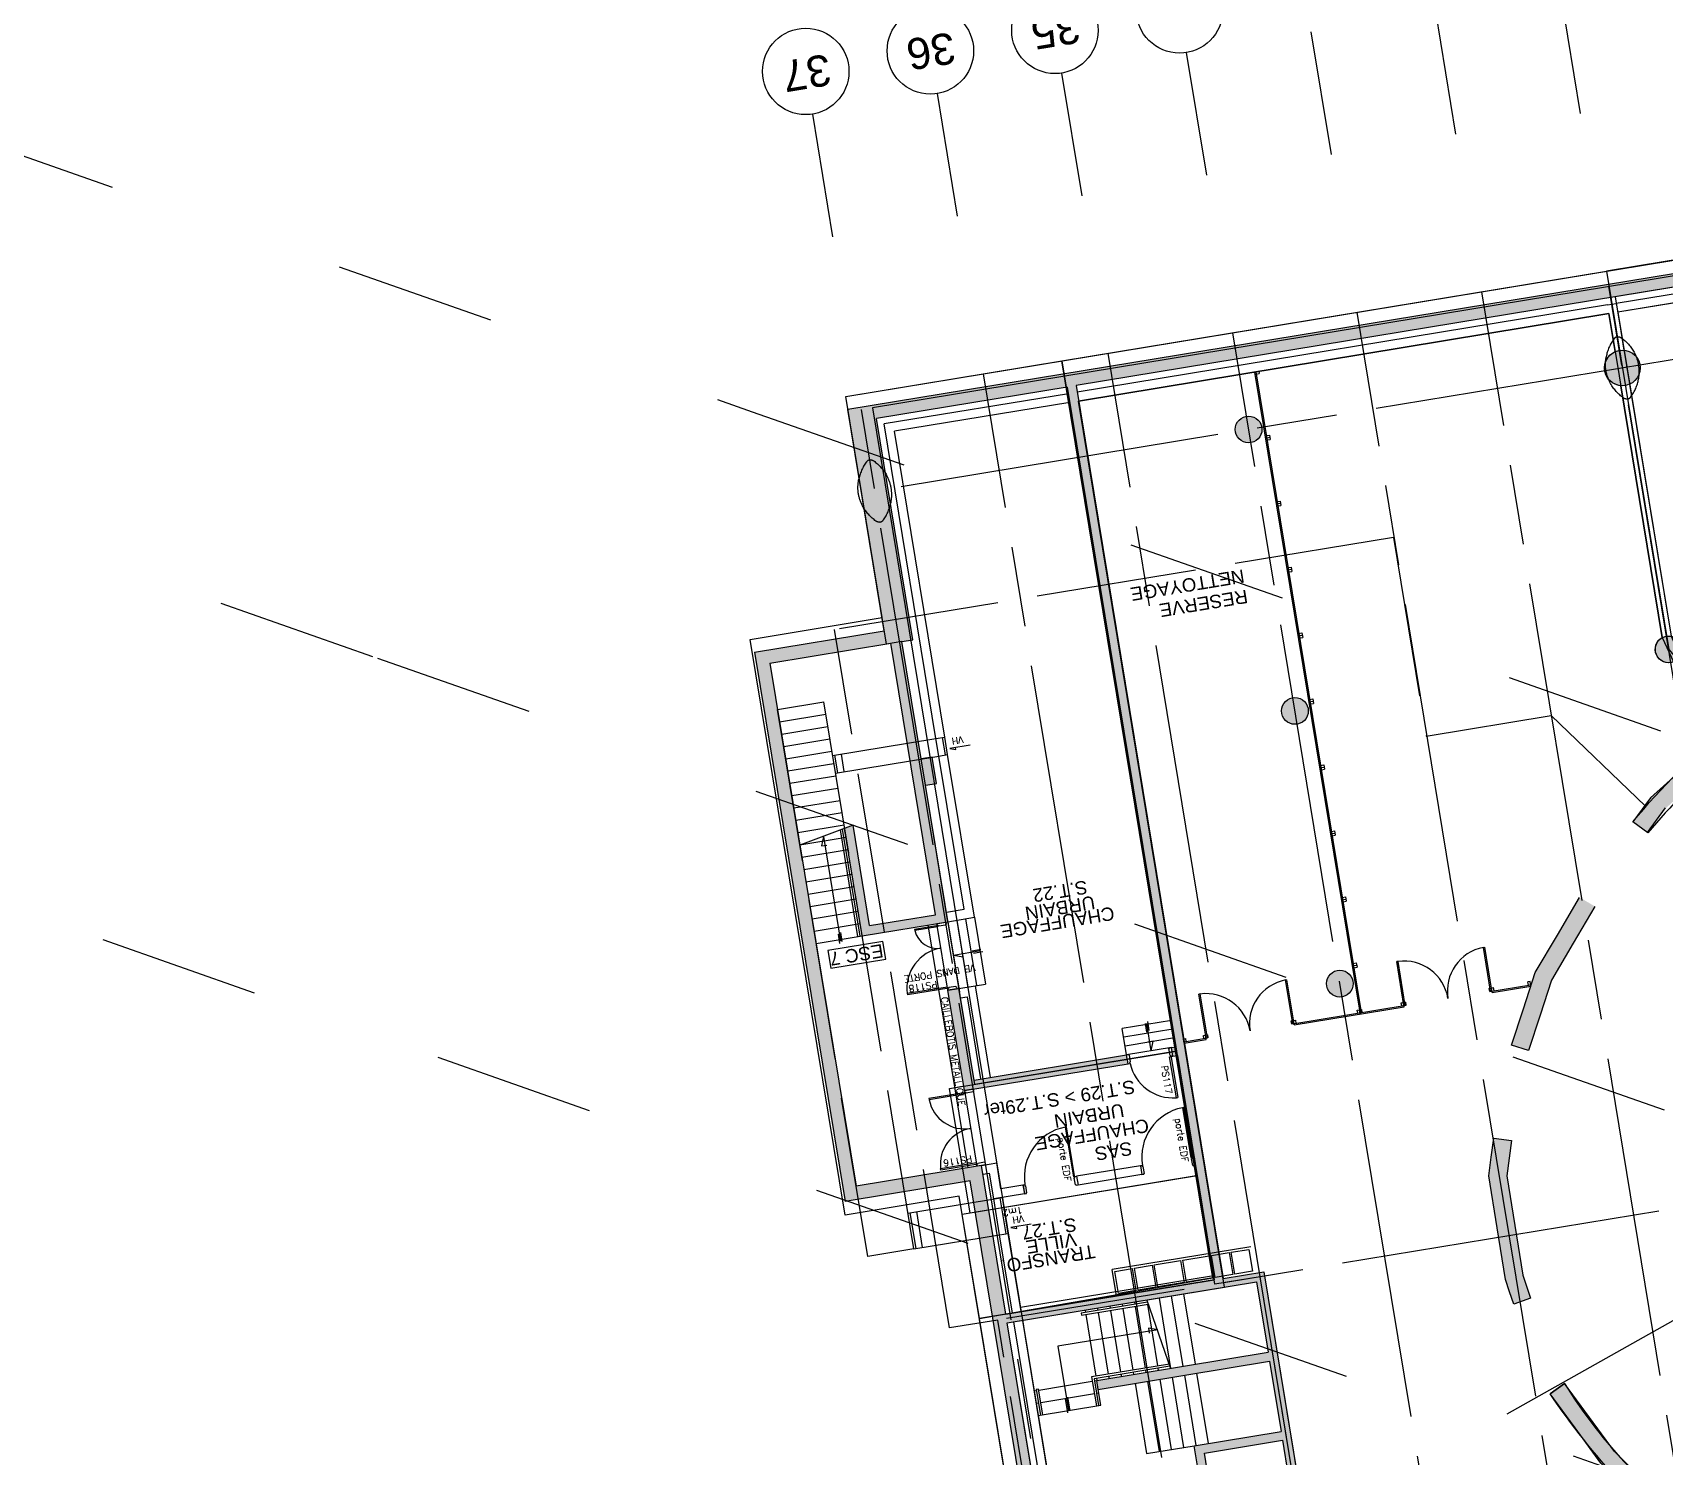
# Model space of a CAD drawing. Header units: millimetres. Extents: x 33140 to 33459, y 51582 to 51854.
# Drawn here: x 33252.13 to 33288.75, y 51670.89 to 51702.83 of the extents above; entities that cross this region are included whole.
import ezdxf

# ---------------------------------------------------------------- set-up
doc = ezdxf.new("R2010")
doc.units = ezdxf.units.MM
doc.header["$LTSCALE"] = 0.3
doc.header["$MEASUREMENT"] = 0
for name, pattern in [('ACAD_ISO02W100', [15, 12, -3]), ('ACAD_ISO03W100', [30, 12, -18]), ('ACAD_ISO04W100', [30, 24, -3, 0, -3]), ('ACAD_ISO08W100', [36, 24, -3, 6, -3]), ('ACAD_ISO13W100', [36, 12, -3, 12, -3, 0, -3, 0, -3])]:
    doc.linetypes.add(name, pattern=pattern)
doc.layers.get('0').update_dxf_attribs({"linetype": 'CONTINUOUS'})
for name, color, linetype in [('00-TRAMES-BAT', 7, 'ACAD_ISO08W100'), ('01-TREMIE-ESCAL-ASC', 4, 'CONTINUOUS'), ('02-MURS-MACONNERIE', 241, 'CONTINUOUS'), ('02-MURS-PORTEUR', 1, 'CONTINUOUS'), ('02-MURS-POTEAU', 6, 'CONTINUOUS'), ('04-CLOISONS', 2, 'CONTINUOUS'), ('05-MEN-INT', 4, 'CONTINUOUS'), ('05-MEN-INT-NUM', 62, 'CONTINUOUS'), ('10-ANN-NOMPIECE', 3, 'CONTINUOUS'), ('10-ANN-NOMPIECE-CODE', 171, 'CONTINUOUS'), ('11-RES-EP', 150, 'ACAD_ISO13W100'), ('11-RES-VMC', 111, 'CONTINUOUS'), ('14-HACH-MURS', 253, 'CONTINUOUS'), ('14-HACH-POTEAU', 251, 'CONTINUOUS'), ('TRACE-VAL', 7, 'ACAD_ISO03W100')]:
    doc.layers.add(name, color=color, linetype=linetype)
doc.layers.add('POLY-SURFACE', color=1, linetype='CONTINUOUS', plot=False)
doc.styles.add('ANN', font='romans.shx')
doc.styles.add('NDP', font='ARIAL.TTF', dxfattribs={"height": 0.2})
doc.styles.add('TRAME', font='ARIAL.TTF')

# ---------------------------------------------------------------- blocks, each defined once
blk = doc.blocks.new('MVP9')
for p, q in [((0.075, 0.93), (0.045, 0.93)), ((0.045, -0.03), (0.045, 0.93)), ((0.075, 0.93), (0.075, 0)), ((0.075, 0), (0, 0)), ((0, 0), (0, -0.2)), ((0.975, 0), (0.975, -0.03)), ((1.02, 0), (0.975, 0)), ((0.045, -0.2), (0, -0.2)), ((0.06, -0.03), (0.045, -0.03)), ((0.06, -0.185), (0.045, -0.185)), ((0.045, -0.185), (0.045, -0.2)), ((0.06, -0.03), (0.06, -0.185)), ((0.975, -0.03), (0.96, -0.03)), ((0.96, -0.03), (0.96, -0.185)), ((0.975, -0.185), (0.96, -0.185)), ((0.975, -0.185), (0.975, -0.2)), ((1.02, -0.2), (0.975, -0.2)), ((1.02, 0), (1.02, -0.2))]:
    blk.add_line(p, q)
for centre, radius, start, end in [((0.175, 0), 0.83, 0, 0), ((-0.015, -0.057), 0.992, 3.3237, 84.7979)]:
    blk.add_arc(centre, radius, start, end)
blk = doc.blocks.new('MVP95')
for p, q in [((0.045, -0.03), (0.045, 0.915)), ((0.075, 0.915), (0.045, 0.915)), ((0.075, 0), (0.075, 0.915)), ((1.475, 0.515), (1.445, 0.515)), ((1.445, 0), (1.445, 0.515)), ((1.475, 0.515), (1.475, -0.03)), ((0, -0.2), (0, 0)), ((0.075, 0), (0, 0)), ((0.045, -0.2), (0, -0.2)), ((0.06, -0.03), (0.045, -0.03)), ((0.045, -0.2), (0.045, -0.185)), ((0.06, -0.185), (0.045, -0.185)), ((0.06, -0.185), (0.06, -0.03)), ((1.52, 0), (1.445, 0)), ((1.46, -0.03), (1.46, -0.185)), ((1.475, -0.03), (1.46, -0.03)), ((1.475, -0.185), (1.46, -0.185)), ((1.475, -0.185), (1.475, -0.2)), ((1.52, -0.2), (1.475, -0.2)), ((1.52, 0), (1.52, -0.2))]:
    blk.add_line(p, q)
for centre, radius, start, end in [((0.045, 0), 0.915, 359.9692, 88.1212), ((1.475, 0.001), 0.515, 93.3395, 180.0973)]:
    blk.add_arc(centre, radius, start, end)
blk = doc.blocks.new('MVP11')
for points in [[(-0.045, 0), (0, 0), (0, -0.2), (-0.045, -0.2), (-0.045, -0.185), (-0.06, -0.185), (-0.06, -0.03), (-0.045, -0.03), (-0.045, 1.13), (-0.075, 1.13), (-0.075, 0)], [(-1.175, 0), (-1.22, 0), (-1.22, -0.2), (-1.175, -0.2), (-1.175, -0.185), (-1.16, -0.185), (-1.16, -0.03), (-1.175, -0.03), (-1.175, 0)], [(-0.075, 0), (-0.045, 0)]]:
    blk.add_lwpolyline(points)
at = {"linetype": 'Continuous'}
blk.add_arc((-0.045, 0), 1.13, 91.5213, 180, dxfattribs=at)
blk.add_arc((-0.375, 0), 0.83, 180, 180)
blk = doc.blocks.new('MVP16')
for p, q in [((0.045, 0.815), (0.075, 0.815)), ((0.045, -0.03), (0.045, 0.815)), ((0.075, 0), (0.075, 0.815)), ((1.675, 0.815), (1.645, 0.815)), ((1.645, 0), (1.645, 0.815)), ((1.675, -0.03), (1.675, 0.815)), ((0, 0), (0.075, 0)), ((0, -0.2), (0, 0)), ((1.72, 0), (1.645, 0)), ((1.72, -0.2), (1.72, 0)), ((0, -0.2), (0.045, -0.2)), ((0.045, -0.03), (0.06, -0.03)), ((0.045, -0.185), (0.06, -0.185)), ((0.045, -0.2), (0.045, -0.185)), ((0.06, -0.185), (0.06, -0.03)), ((1.675, -0.03), (1.66, -0.03)), ((1.66, -0.185), (1.66, -0.03)), ((1.675, -0.185), (1.66, -0.185)), ((1.675, -0.2), (1.675, -0.185)), ((1.72, -0.2), (1.675, -0.2))]:
    blk.add_line(p, q)
for centre, radius, start, end in [((0.045, 0), 0.814, 360, 87.8919), ((1.675, 0), 0.816, 92.1081, 180)]:
    blk.add_arc(centre, radius, start, end)

msp = doc.modelspace()

# ---------------------------------------------------------------- hatches: boundary and pattern name
at = {"layer": '14-HACH-MURS'}
h = msp.add_hatch(color=256, dxfattribs=at)
h.paths.add_polyline_path([(33276.714, 51679.695), (33273.044, 51679.091), (33272.673, 51681.341), (33272.92, 51681.381), (33273.258, 51679.329), (33276.682, 51679.893)], flags=17)
edge = h.paths.add_edge_path()
edge.add_arc((33321.354, 51700.829), 0.4, 100.7827, 150.1573)
edge.add_line((33321.007, 51701.028), (33320.788, 51702.357))
edge.add_line((33320.788, 51702.357), (33275.547, 51694.908))
edge.add_line((33275.547, 51694.908), (33278.846, 51674.878))
edge.add_line((33278.846, 51674.878), (33278.648, 51674.845))
edge.add_line((33278.648, 51674.845), (33277.82, 51679.877))
edge.add_line((33277.82, 51679.877), (33277.721, 51679.861))
edge.add_line((33277.721, 51679.861), (33277.688, 51680.058))
edge.add_line((33277.688, 51680.058), (33277.787, 51680.075))
edge.add_line((33277.787, 51680.075), (33275.35, 51694.875))
edge.add_line((33275.35, 51694.875), (33271.068, 51694.17))
edge.add_line((33271.068, 51694.17), (33271.885, 51689.207))
edge.add_line((33271.885, 51689.207), (33271.638, 51689.166))
edge.add_line((33271.638, 51689.166), (33271.392, 51689.126))
edge.add_line((33271.392, 51689.126), (33271.244, 51689.406))
edge.add_line((33271.244, 51689.406), (33270.427, 51694.369))
edge.add_line((33270.427, 51694.369), (33321.035, 51702.702))
edge.add_line((33321.035, 51702.702), (33321.279, 51701.222))
h.paths.add_polyline_path([(33270.544, 51685.046), (33270.353, 51684.974), (33270.75, 51682.564), (33272.673, 51682.881), (33272.169, 51685.94), (33272.416, 51685.98), (33272.319, 51686.572), (33272.072, 51686.532), (33271.638, 51689.166), (33271.392, 51689.126), (33272.394, 51683.038), (33270.915, 51682.794)])
h = msp.add_hatch(color=256, dxfattribs=at)
h.paths.add_polyline_path([(33271.392, 51689.126), (33268.679, 51688.679), (33270.611, 51676.947), (33273.422, 51677.41), (33273.971, 51674.075), (33279.76, 51675.028), (33280.553, 51670.212), (33280.356, 51670.18), (33280.343, 51670.259), (33279.319, 51670.09), (33279.332, 51670.011), (33279.134, 51669.978), (33279.121, 51670.057), (33278.294, 51669.921), (33278.261, 51670.118), (33278.36, 51670.135), (33278.197, 51671.122), (33280.147, 51671.443), (33279.888, 51673.022), (33276.043, 51672.389), (33276.01, 51672.586), (33279.855, 51673.22), (33279.595, 51674.798), (33274.004, 51673.878), (33275.848, 51662.678), (33277.693, 51662.982), (33276.466, 51670.432), (33276.664, 51670.464), (33277.923, 51662.817), (33275.584, 51662.432), (33273.174, 51677.065), (33270.364, 51676.602), (33268.334, 51688.926), (33271.244, 51689.406)])
h.paths.add_polyline_path([(33280.18, 51671.246), (33278.427, 51670.957), (33278.557, 51670.167), (33280.31, 51670.456)], flags=16)
h = msp.add_hatch(color=256, dxfattribs=at)
h.paths.add_polyline_path([(33296.358, 51680.519), (33296.184, 51680.421), (33291.912, 51688.017), (33291.317, 51687.575), (33290.435, 51686.921), (33289.577, 51686.146), (33288.735, 51685.386), (33288.364, 51684.881), (33288.042, 51685.118), (33288.437, 51685.656), (33289.309, 51686.443), (33290.182, 51687.231), (33291.078, 51687.896), (33291.975, 51688.562), (33292.172, 51688.21), (33292.074, 51688.137)])
h.paths.add_polyline_path([(33287.191, 51683.223), (33286.705, 51682.397), (33286.219, 51681.572), (33285.959, 51680.78), (33285.699, 51679.988), (33285.319, 51680.112), (33285.586, 51680.925), (33285.852, 51681.738), (33286.349, 51682.582), (33286.846, 51683.426)])
h.paths.add_polyline_path([(33285.317, 51677.973), (33284.921, 51678.026), (33284.806, 51677.176), (33285.18, 51674.856), (33285.367, 51674.303), (33285.745, 51674.431), (33285.57, 51674.952), (33285.211, 51677.181), (33285.264, 51677.577)])
h = msp.add_hatch(color=256, dxfattribs=at)
h.paths.add_polyline_path([(33282.156, 51661.913), (33281.972, 51663.028), (33279.693, 51662.653), (33279.877, 51661.538), (33279.679, 51661.505), (33278.48, 51668.786), (33279.308, 51668.923), (33279.3, 51668.972), (33279.497, 51669.005), (33279.505, 51668.955), (33280.529, 51669.124), (33280.521, 51669.173), (33280.719, 51669.206), (33280.727, 51669.156), (33287.749, 51670.313), (33287.324, 51670.736), (33286.185, 51672.285), (33286.507, 51672.522), (33287.068, 51671.76), (33287.629, 51670.998), (33288.427, 51670.202), (33289.226, 51669.405), (33290.232, 51668.896), (33291.237, 51668.386), (33292.315, 51668.043), (33293.392, 51667.699), (33295.675, 51667.625), (33297.697, 51667.663), (33299.925, 51668.182), (33301.009, 51668.553), (33302.093, 51668.925), (33302.514, 51669.164), (33302.188, 51669.744), (33302.362, 51669.842), (33302.884, 51668.914), (33302.523, 51668.709), (33302.258, 51668.559), (33301.139, 51668.175), (33300.997, 51668.126), (33301.202, 51666.882), (33301.004, 51666.85), (33300.805, 51668.061), (33300.035, 51667.797), (33298.901, 51667.533), (33297.746, 51667.264), (33296.693, 51667.244), (33295.673, 51667.225), (33295.984, 51665.335), (33290.077, 51664.363), (33290.044, 51664.56), (33295.754, 51665.5), (33295.469, 51667.231), (33294.521, 51667.262), (33293.324, 51667.301), (33292.193, 51667.661), (33291.085, 51668.015), (33290.051, 51668.539), (33288.989, 51669.077), (33288.755, 51669.31), (33289.583, 51664.281), (33282.17, 51663.061), (33282.353, 51661.946)])
h.paths.add_polyline_path([(33289.353, 51664.446), (33279.661, 51662.85), (33278.71, 51668.622), (33287.924, 51670.139), (33288.145, 51669.918), (33288.513, 51669.552)], flags=16)
at = {"layer": '14-HACH-POTEAU'}
h = msp.add_hatch(color=256, dxfattribs=at)
edge = h.paths.add_edge_path()
edge.add_arc((33288.846, 51688.99), 0.3, 0, 360)
edge = h.paths.add_edge_path()
edge.add_arc((33287.806, 51695.305), 0.4, 0, 360)
edge = h.paths.add_edge_path()
edge.add_arc((33296.193, 51696.686), 0.3, 0, 360)
h = msp.add_hatch(color=256, dxfattribs=at)
edge = h.paths.add_edge_path()
edge.add_arc((33281.466, 51681.491), 0.3, 0, 360)
edge = h.paths.add_edge_path()
edge.add_arc((33280.458, 51687.609), 0.3, 0, 360)
edge = h.paths.add_edge_path()
edge.add_arc((33279.419, 51693.924), 0.3, 0, 360)

# ---------------------------------------------------------------- linework, layer by layer
at = {"layer": '00-TRAMES-BAT'}
for p, q in [((33374.634, 51709.602), (33270.933, 51692.526)), ((33296.131, 51644.743), (33287.448, 51697.476)), ((33293.921, 51640.73), (33284.653, 51697.015)), ((33291.125, 51640.27), (33281.857, 51696.555)), ((33288.329, 51639.81), (33279.061, 51696.095)), ((33285.534, 51639.349), (33276.265, 51695.634)), ((33282.738, 51638.889), (33273.47, 51695.174)), ((33279.357, 51641.981), (33270.674, 51694.713)), ((33285.221, 51671.843), (33312.148, 51686.984)), ((33299.284, 51678.142), (33273.987, 51673.976))]:
    msp.add_line(p, q, dxfattribs=at)
at = {"layer": '00-TRAMES-BAT', "color": 3, "linetype": 'Continuous'}
for p, q in [((33286.866, 51701.01), (33286.413, 51703.763)), ((33284.071, 51700.549), (33283.617, 51703.302)), ((33281.275, 51700.089), (33280.822, 51702.842)), ((33278.479, 51699.629), (33278.026, 51702.382)), ((33275.684, 51699.168), (33275.23, 51701.921)), ((33272.888, 51698.708), (33272.435, 51701.461)), ((33270.092, 51698.248), (33269.639, 51701.001))]:
    msp.add_line(p, q, dxfattribs=at)
for centre in [(33277.868, 51703.338), (33275.073, 51702.878), (33272.277, 51702.418), (33269.481, 51701.957)]:
    msp.add_circle(centre, 0.97, dxfattribs=at)
at = {"layer": '01-TREMIE-ESCAL-ASC', "linetype": 'ACAD_ISO02W100'}
for p, q in [((33268.85, 51687.643), (33269.886, 51687.814)), ((33268.895, 51687.367), (33269.931, 51687.537)), ((33268.941, 51687.091), (33269.977, 51687.261)), ((33268.986, 51686.814), (33270.022, 51686.985)), ((33269.032, 51686.538), (33270.068, 51686.709)), ((33269.077, 51686.262), (33270.113, 51686.432)), ((33269.123, 51685.985), (33270.159, 51686.156)), ((33269.168, 51685.709), (33270.204, 51685.88)), ((33269.214, 51685.433), (33270.25, 51685.603)), ((33269.259, 51685.157), (33270.295, 51685.327)), ((33269.305, 51684.88), (33270.341, 51685.051)), ((33277.408, 51674.438), (33277.668, 51672.859)), ((33277.684, 51674.484), (33277.944, 51672.905)), ((33277.96, 51674.529), (33278.22, 51672.95)), ((33276.871, 51672.526), (33277.131, 51670.947)), ((33277.148, 51672.571), (33277.408, 51670.992)), ((33277.424, 51672.617), (33277.684, 51671.038)), ((33277.7, 51672.662), (33277.96, 51671.083)), ((33277.977, 51672.708), (33278.237, 51671.129)), ((33278.253, 51672.753), (33278.513, 51671.174)), ((33277.131, 51670.947), (33278.197, 51671.122))]:
    msp.add_line(p, q, dxfattribs=at)
at = {"layer": '01-TREMIE-ESCAL-ASC', "linetype": 'ACAD_ISO04W100'}
for p, q in [((33270.544, 51685.046), (33269.352, 51684.594)), ((33269.876, 51684.793), (33270.263, 51682.444)), ((33270.207, 51682.602), (33270.241, 51682.394)), ((33270.261, 51682.639), (33270.294, 51682.438)), ((33272.797, 51682.131), (33273.406, 51682.232)), ((33273.212, 51682.23), (33273.412, 51682.263)), ((33273.249, 51682.175), (33273.456, 51682.209)), ((33277.136, 51680.399), (33277.103, 51680.599)), ((33277.235, 51679.984), (33277.134, 51680.593)), ((33277.19, 51680.436), (33277.156, 51680.643)), ((33277.132, 51674.393), (33277.668, 51672.859)), ((33277.383, 51673.725), (33275.139, 51673.355)), ((33275.139, 51673.355), (33275.376, 51671.914)), ((33275.302, 51672.181), (33275.354, 51671.864)), ((33275.356, 51672.217), (33275.407, 51671.908))]:
    msp.add_line(p, q, dxfattribs=at)
at = {"layer": '01-TREMIE-ESCAL-ASC'}
for p, q in [((33270.651, 51682.548), (33270.258, 51684.938)), ((33270.701, 51682.556), (33270.306, 51684.956)), ((33269.35, 51684.604), (33270.386, 51684.775)), ((33269.876, 51684.793), (33269.837, 51684.579)), ((33269.837, 51684.579), (33269.951, 51684.598)), ((33269.396, 51684.328), (33270.432, 51684.498)), ((33269.441, 51684.051), (33270.477, 51684.222)), ((33269.486, 51683.775), (33270.523, 51683.946)), ((33269.532, 51683.499), (33270.568, 51683.669)), ((33269.577, 51683.223), (33270.614, 51683.393)), ((33269.623, 51682.946), (33270.659, 51683.117)), ((33269.668, 51682.67), (33270.705, 51682.841)), ((33272.673, 51682.881), (33272.933, 51681.305)), ((33272.871, 51682.914), (33273.117, 51681.414)), ((33273.068, 51682.946), (33273.315, 51681.446)), ((33273.265, 51682.979), (33273.512, 51681.479)), ((33269.714, 51682.394), (33270.75, 51682.564)), ((33272.797, 51682.131), (33273.011, 51682.092)), ((33273.011, 51682.092), (33272.992, 51682.205)), ((33273.28, 51681.441), (33273.512, 51681.479)), ((33277.69, 51680.667), (33276.584, 51680.485)), ((33276.682, 51679.893), (33276.584, 51680.485)), ((33277.722, 51680.469), (33276.617, 51680.287)), ((33277.755, 51680.272), (33276.649, 51680.09)), ((33277.274, 51680.198), (33277.16, 51680.179)), ((33277.235, 51679.984), (33277.274, 51680.198)), ((33277.688, 51680.058), (33276.682, 51679.893)), ((33276.579, 51674.302), (33276.587, 51674.252)), ((33276.855, 51674.347), (33276.863, 51674.298)), ((33277.132, 51674.393), (33277.14, 51674.343)), ((33277.148, 51674.294), (33277.375, 51672.913)), ((33275.75, 51674.165), (33275.758, 51674.116)), ((33275.766, 51674.066), (33275.994, 51672.685)), ((33276.026, 51674.211), (33276.035, 51674.161)), ((33276.043, 51674.112), (33276.27, 51672.731)), ((33276.303, 51674.256), (33276.311, 51674.207)), ((33276.319, 51674.157), (33276.546, 51672.776)), ((33276.595, 51674.203), (33276.823, 51672.822)), ((33276.872, 51674.248), (33277.099, 51672.867)), ((33277.383, 51673.725), (33277.169, 51673.764)), ((33277.169, 51673.764), (33277.188, 51673.65)), ((33277.107, 51672.818), (33277.115, 51672.768)), ((33277.383, 51672.863), (33277.392, 51672.814)), ((33274.708, 51672.372), (33275.911, 51672.57)), ((33275.961, 51672.578), (33276.01, 51672.586)), ((33276.002, 51672.636), (33276.01, 51672.586)), ((33276.01, 51672.586), (33276.01, 51672.586)), ((33276.278, 51672.681), (33276.286, 51672.632)), ((33276.555, 51672.727), (33276.563, 51672.677)), ((33276.831, 51672.772), (33276.839, 51672.723)), ((33274.609, 51672.356), (33274.658, 51672.364)), ((33274.654, 51672.079), (33274.704, 51672.088)), ((33274.753, 51672.096), (33275.957, 51672.294)), ((33276.006, 51672.302), (33276.056, 51672.31)), ((33276.101, 51672.034), (33276.043, 51672.389)), ((33274.7, 51671.803), (33276.101, 51672.034))]:
    msp.add_line(p, q, dxfattribs=at)
for points in [[(33277.15, 51674.345), (33275.66, 51674.1), (33275.668, 51674.05), (33277.168, 51674.297)], [(33277.642, 51672.956), (33275.895, 51672.669), (33276.002, 51672.018)], [(33277.65, 51672.907), (33275.953, 51672.628), (33276.052, 51672.026)], [(33274.799, 51671.819), (33274.704, 51672.392), (33274.655, 51672.384), (33274.749, 51671.811)]]:
    msp.add_lwpolyline(points, dxfattribs=at)
at = {"layer": '02-MURS-MACONNERIE'}
for p, q in [((33320.812, 51702.209), (33287.669, 51696.752)), ((33320.845, 51702.012), (33287.701, 51696.554)), ((33287.471, 51696.719), (33275.572, 51694.76)), ((33287.471, 51696.719), (33287.669, 51696.752)), ((33287.504, 51696.522), (33275.604, 51694.562)), ((33287.504, 51696.522), (33287.644, 51695.671)), ((33287.701, 51696.554), (33287.841, 51695.703)), ((33287.77, 51694.906), (33288.701, 51689.253)), ((33287.967, 51694.939), (33288.898, 51689.285)), ((33275.374, 51694.727), (33271.24, 51694.047)), ((33275.407, 51694.53), (33271.47, 51693.882)), ((33272.402, 51686.992), (33271.24, 51694.047)), ((33272.599, 51687.024), (33271.47, 51693.882)), ((33272.402, 51686.992), (33272.599, 51687.024)), ((33272.467, 51686.597), (33272.664, 51686.629)), ((33273.033, 51683.158), (33272.467, 51686.597)), ((33273.265, 51682.979), (33272.664, 51686.629)), ((33272.638, 51683.093), (33273.033, 51683.158)), ((33272.673, 51682.881), (33273.265, 51682.979)), ((33272.92, 51681.381), (33273.28, 51681.441)), ((33273.28, 51681.441), (33273.618, 51679.388)), ((33272.955, 51681.169), (33273.103, 51681.193)), ((33273.103, 51681.193), (33273.406, 51679.353)), ((33273.422, 51677.41), (33273.767, 51677.467)), ((33273.455, 51677.213), (33273.603, 51677.237)), ((33273.698, 51676.66), (33273.603, 51677.237)), ((33273.862, 51676.89), (33273.767, 51677.467)), ((33276.99, 51677.405), (33275.56, 51677.169)), ((33277.023, 51677.207), (33275.592, 51676.972)), ((33276.99, 51677.405), (33277.023, 51677.207)), ((33274.356, 51676.971), (33273.862, 51676.89)), ((33274.356, 51676.971), (33274.388, 51676.774)), ((33275.56, 51677.169), (33275.592, 51676.972)), ((33274.388, 51676.774), (33273.698, 51676.66)), ((33273.83, 51675.856), (33274.027, 51675.888)), ((33274.119, 51674.099), (33273.83, 51675.856)), ((33274.317, 51674.132), (33274.027, 51675.888)), ((33276.193, 51662.735), (33274.349, 51673.934)), ((33275.996, 51662.703), (33274.152, 51673.902))]:
    msp.add_line(p, q, dxfattribs=at)
at = {"layer": '02-MURS-MACONNERIE', "color": 4}
msp.add_line((33273.83, 51675.856), (33273.698, 51676.66), dxfattribs=at)
at = {"layer": '02-MURS-PORTEUR'}
for p, q in [((33321.035, 51702.702), (33270.427, 51694.369)), ((33320.788, 51702.357), (33275.547, 51694.908)), ((33275.35, 51694.875), (33271.068, 51694.17)), ((33275.35, 51694.875), (33277.787, 51680.075)), ((33275.547, 51694.908), (33278.846, 51674.878)), ((33271.244, 51689.406), (33270.427, 51694.369)), ((33271.885, 51689.207), (33271.068, 51694.17)), ((33268.334, 51688.926), (33271.244, 51689.406)), ((33268.334, 51688.926), (33270.364, 51676.602)), ((33268.679, 51688.679), (33271.392, 51689.126)), ((33272.394, 51683.038), (33271.392, 51689.126)), ((33271.638, 51689.166), (33271.885, 51689.207)), ((33272.072, 51686.532), (33271.638, 51689.166)), ((33268.679, 51688.679), (33270.611, 51676.947)), ((33272.319, 51686.572), (33272.072, 51686.532)), ((33272.416, 51685.98), (33272.319, 51686.572)), ((33272.169, 51685.94), (33272.416, 51685.98)), ((33272.673, 51682.881), (33272.169, 51685.94)), ((33288.769, 51685.432), (33288.364, 51684.881)), ((33270.75, 51682.564), (33270.353, 51684.974)), ((33270.915, 51682.794), (33270.544, 51685.046)), ((33286.349, 51682.582), (33286.846, 51683.426)), ((33287.191, 51683.223), (33286.705, 51682.397)), ((33270.75, 51682.564), (33272.673, 51682.881)), ((33270.915, 51682.794), (33272.394, 51683.038)), ((33285.852, 51681.738), (33286.349, 51682.582)), ((33286.705, 51682.397), (33286.219, 51681.572)), ((33285.586, 51680.925), (33285.852, 51681.738)), ((33272.673, 51681.341), (33272.92, 51681.381)), ((33273.044, 51679.091), (33272.673, 51681.341)), ((33273.258, 51679.329), (33272.92, 51681.381)), ((33286.219, 51681.572), (33285.959, 51680.78)), ((33285.319, 51680.112), (33285.586, 51680.925)), ((33285.959, 51680.78), (33285.699, 51679.988)), ((33273.258, 51679.329), (33276.682, 51679.893)), ((33276.714, 51679.695), (33276.682, 51679.893)), ((33277.688, 51680.058), (33277.787, 51680.075)), ((33277.721, 51679.861), (33277.688, 51680.058)), ((33277.721, 51679.861), (33277.82, 51679.877)), ((33277.82, 51679.877), (33278.648, 51674.845)), ((33285.699, 51679.988), (33285.319, 51680.112)), ((33285.699, 51679.988), (33285.699, 51679.988)), ((33273.044, 51679.091), (33276.714, 51679.695)), ((33273.422, 51677.41), (33270.611, 51676.947)), ((33273.971, 51674.075), (33273.422, 51677.41)), ((33273.174, 51677.065), (33270.364, 51676.602)), ((33275.535, 51662.728), (33273.174, 51677.065)), ((33278.846, 51674.878), (33279.76, 51675.028)), ((33279.76, 51675.028), (33280.54, 51670.291)), ((33273.971, 51674.075), (33278.648, 51674.845)), ((33274.004, 51673.878), (33279.595, 51674.798)), ((33279.595, 51674.798), (33279.855, 51673.22)), ((33275.848, 51662.678), (33274.004, 51673.878)), ((33276.01, 51672.586), (33279.855, 51673.22)), ((33276.043, 51672.389), (33279.888, 51673.022)), ((33279.888, 51673.022), (33280.147, 51671.443)), ((33276.043, 51672.389), (33276.01, 51672.586)), ((33286.507, 51672.522), (33286.185, 51672.285)), ((33278.197, 51671.122), (33280.147, 51671.443)), ((33278.36, 51670.135), (33278.197, 51671.122)), ((33278.427, 51670.957), (33280.18, 51671.246)), ((33280.18, 51671.246), (33280.31, 51670.456)), ((33278.557, 51670.167), (33278.427, 51670.957))]:
    msp.add_line(p, q, dxfattribs=at)
at = {"layer": '02-MURS-PORTEUR', "color": 8, "linetype": 'ACAD_ISO02W100'}
for p, q in [((33282.669, 51691.5), (33270.128, 51689.435)), ((33282.669, 51691.5), (33283.403, 51687.042)), ((33272.708, 51673.766), (33270.128, 51689.435)), ((33271.907, 51675.539), (33269.886, 51687.814)), ((33283.403, 51687.042), (33286.209, 51687.504)), ((33286.209, 51687.504), (33288.323, 51685.475)), ((33270.084, 51686.61), (33272.402, 51686.992)), ((33270.198, 51686.223), (33270.133, 51686.618)), ((33270.149, 51686.215), (33272.467, 51686.597)), ((33270.346, 51686.248), (33270.281, 51686.642)), ((33271.774, 51676.343), (33273.895, 51676.692)), ((33271.956, 51675.547), (33271.824, 51676.351)), ((33272.104, 51675.571), (33271.972, 51676.376)), ((33271.907, 51675.539), (33273.83, 51675.856)), ((33273.79, 51673.944), (33272.708, 51673.766)), ((33274.658, 51668.674), (33273.79, 51673.944))]:
    msp.add_line(p, q, dxfattribs=at)
at = {"layer": '02-MURS-PORTEUR', "color": 4}
msp.add_line((33272.467, 51686.597), (33272.402, 51686.992), dxfattribs=at)
at = {"layer": '02-MURS-PORTEUR'}
for points in [[(33291.975, 51688.562), (33291.078, 51687.896), (33290.358, 51687.361), (33290.182, 51687.231), (33289.309, 51686.443), (33288.437, 51685.656), (33288.042, 51685.118)], [(33302.188, 51669.744), (33302.514, 51669.164), (33302.304, 51669.045), (33302.093, 51668.925), (33301.009, 51668.553), (33299.925, 51668.182), (33298.811, 51667.922), (33297.697, 51667.663), (33296.686, 51667.644), (33295.675, 51667.625), (33294.534, 51667.662), (33293.392, 51667.699), (33292.315, 51668.043), (33291.237, 51668.386), (33290.232, 51668.896), (33289.226, 51669.405), (33288.427, 51670.202), (33287.629, 51670.998), (33287.068, 51671.76), (33286.507, 51672.522)], [(33287.749, 51670.313), (33287.324, 51670.736), (33286.746, 51671.523), (33286.185, 51672.285)]]:
    msp.add_lwpolyline(points, dxfattribs=at)
at = {"layer": '02-MURS-PORTEUR', "color": 8, "linetype": 'ACAD_ISO02W100'}
msp.add_lwpolyline([(33271.907, 51675.539), (33270.871, 51675.368), (33268.85, 51687.643), (33269.886, 51687.814)], dxfattribs=at)
at = {"layer": '02-MURS-PORTEUR'}
msp.add_lwpolyline([(33285.745, 51674.431), (33285.367, 51674.303), (33285.273, 51674.579), (33285.18, 51674.856), (33284.993, 51676.016), (33284.806, 51677.176), (33284.864, 51677.601), (33284.921, 51678.026), (33285.317, 51677.973), (33285.264, 51677.577), (33285.211, 51677.181), (33285.39, 51676.067), (33285.57, 51674.952), (33285.745, 51674.431)], close=True, dxfattribs=at)
at = {"layer": '02-MURS-POTEAU', "color": 8, "linetype": 'ACAD_ISO02W100', "flags": 128}
for points in [[(33287.613, 51695.953, 0.109518), (33287.442, 51695.553, 0.109518)], [(33287.691, 51696.002, 0.087489), (33287.652, 51695.988, 0.109518), (33287.613, 51695.953)], [(33287.691, 51696.002, -0.087489), (33287.733, 51696.001, -0.109518), (33287.78, 51695.981)], [(33287.78, 51695.981, -0.109518), (33288.071, 51695.657, -0.109518)], [(33287.541, 51694.953, -0.087489), (33287.438, 51695.244, -0.087489), (33287.442, 51695.553)], [(33288.169, 51695.056, 0.087489), (33288.173, 51695.365, 0.087489), (33288.071, 51695.657)], [(33287.831, 51694.629, -0.109518), (33287.541, 51694.953, -0.109518)], [(33287.998, 51694.656, 0.109518), (33288.169, 51695.056, 0.109518)], [(33287.92, 51694.608, -0.087489), (33287.879, 51694.608, -0.109518), (33287.831, 51694.629)], [(33287.92, 51694.608, 0.087489), (33287.96, 51694.622, 0.109518), (33287.998, 51694.656)], [(33270.839, 51693.191, 0.109518), (33270.668, 51692.791, 0.109518)], [(33270.917, 51693.24, 0.087489), (33270.877, 51693.226, 0.109518), (33270.839, 51693.191)], [(33270.917, 51693.24, -0.087489), (33270.958, 51693.239, -0.109518), (33271.006, 51693.219)], [(33271.006, 51693.219, -0.109518), (33271.296, 51692.895, -0.109518)], [(33270.767, 51692.191, -0.087489), (33270.664, 51692.482, -0.087489), (33270.668, 51692.791)], [(33271.395, 51692.294, 0.087489), (33271.399, 51692.603, 0.087489), (33271.296, 51692.895)], [(33271.224, 51691.894, 0.109518), (33271.395, 51692.294, 0.109518)], [(33271.057, 51691.867, -0.109518), (33270.767, 51692.191, -0.109518)], [(33271.146, 51691.846, -0.087489), (33271.105, 51691.846, -0.109518), (33271.057, 51691.867)], [(33271.146, 51691.846, 0.087489), (33271.186, 51691.86, 0.109518), (33271.224, 51691.894)]]:
    msp.add_lwpolyline(points, format="xyb", dxfattribs=at)
at = {"layer": '02-MURS-POTEAU'}
for centre, radius in [((33287.806, 51695.305), 0.4), ((33279.419, 51693.924), 0.3), ((33288.846, 51688.99), 0.3), ((33280.458, 51687.609), 0.3), ((33281.466, 51681.491), 0.3)]:
    msp.add_circle(centre, radius, dxfattribs=at)
at = {"layer": '04-CLOISONS', "color": 4}
for p, q in [((33279.551, 51695.212), (33279.65, 51695.229)), ((33279.551, 51695.212), (33281.923, 51680.806)), ((33279.581, 51695.217), (33281.948, 51680.841)), ((33279.589, 51695.168), (33279.658, 51695.179)), ((33279.65, 51695.229), (33279.658, 51695.179)), ((33279.795, 51693.732), (33279.893, 51693.749)), ((33279.816, 51693.787), (33279.885, 51693.798)), ((33279.832, 51693.688), (33279.902, 51693.699)), ((33279.885, 51693.798), (33279.902, 51693.699)), ((33280.038, 51692.252), (33280.137, 51692.268)), ((33280.06, 51692.306), (33280.129, 51692.318)), ((33280.076, 51692.208), (33280.145, 51692.219)), ((33280.129, 51692.318), (33280.145, 51692.219)), ((33280.282, 51690.772), (33280.381, 51690.788)), ((33280.304, 51690.826), (33280.373, 51690.838)), ((33280.373, 51690.838), (33280.389, 51690.739)), ((33280.32, 51690.728), (33280.389, 51690.739)), ((33280.526, 51689.292), (33280.625, 51689.308)), ((33280.547, 51689.346), (33280.616, 51689.358)), ((33280.616, 51689.358), (33280.633, 51689.259)), ((33280.564, 51689.248), (33280.633, 51689.259)), ((33280.77, 51687.812), (33280.868, 51687.828)), ((33280.791, 51687.866), (33280.86, 51687.878)), ((33280.86, 51687.878), (33280.876, 51687.779)), ((33280.807, 51687.768), (33280.876, 51687.779)), ((33281.035, 51686.386), (33281.104, 51686.398)), ((33281.104, 51686.398), (33281.12, 51686.299)), ((33281.013, 51686.332), (33281.112, 51686.348)), ((33281.051, 51686.287), (33281.12, 51686.299)), ((33281.278, 51684.906), (33281.348, 51684.917)), ((33281.348, 51684.917), (33281.364, 51684.819)), ((33281.257, 51684.852), (33281.356, 51684.868)), ((33281.295, 51684.807), (33281.364, 51684.819)), ((33281.522, 51683.426), (33281.591, 51683.437)), ((33281.591, 51683.437), (33281.608, 51683.339)), ((33281.501, 51683.372), (33281.599, 51683.388)), ((33281.501, 51683.372), (33281.53, 51683.377)), ((33281.538, 51683.327), (33281.608, 51683.339)), ((33282.772, 51681.99), (33282.743, 51681.985)), ((33282.905, 51680.998), (33282.743, 51681.985)), ((33282.935, 51681.003), (33282.772, 51681.99)), ((33284.686, 51682.305), (33284.716, 51682.31)), ((33284.849, 51681.319), (33284.686, 51682.305)), ((33284.883, 51681.294), (33284.716, 51682.31)), ((33281.744, 51681.892), (33281.843, 51681.908)), ((33281.744, 51681.892), (33281.774, 51681.897)), ((33281.766, 51681.946), (33281.835, 51681.957)), ((33281.782, 51681.847), (33281.851, 51681.859)), ((33281.835, 51681.957), (33281.851, 51681.859)), ((33278.332, 51681.259), (33278.302, 51681.254)), ((33278.465, 51680.267), (33278.302, 51681.254)), ((33278.494, 51680.272), (33278.332, 51681.259)), ((33280.246, 51681.574), (33280.276, 51681.579)), ((33280.409, 51680.587), (33280.246, 51681.574)), ((33280.438, 51680.592), (33280.276, 51681.579)), ((33284.818, 51681.384), (33284.837, 51681.388)), ((33284.829, 51681.315), (33284.818, 51681.384)), ((33284.829, 51681.315), (33285.749, 51681.467)), ((33284.867, 51681.392), (33284.916, 51681.401)), ((33284.883, 51681.294), (33285.753, 51681.437)), ((33284.928, 51681.332), (33284.916, 51681.401)), ((33285.737, 51681.536), (33285.688, 51681.528)), ((33285.699, 51681.459), (33285.688, 51681.528)), ((33285.753, 51681.437), (33285.737, 51681.536)), ((33280.409, 51680.587), (33282.954, 51681.007)), ((33280.443, 51680.563), (33282.91, 51680.969)), ((33281.858, 51680.897), (33281.956, 51680.913)), ((33281.869, 51680.828), (33281.858, 51680.897)), ((33281.923, 51680.806), (33281.907, 51680.905)), ((33281.968, 51680.844), (33281.956, 51680.913)), ((33282.844, 51681.059), (33282.894, 51681.068)), ((33282.856, 51680.99), (33282.844, 51681.059)), ((33282.91, 51680.969), (33282.894, 51681.068)), ((33282.923, 51681.072), (33282.943, 51681.076)), ((33282.954, 51681.007), (33282.943, 51681.076)), ((33280.377, 51680.653), (33280.397, 51680.656)), ((33280.389, 51680.584), (33280.377, 51680.653)), ((33280.427, 51680.661), (33280.476, 51680.669)), ((33280.443, 51680.563), (33280.427, 51680.661)), ((33280.443, 51680.563), (33280.427, 51680.661)), ((33280.488, 51680.6), (33280.476, 51680.669)), ((33277.96, 51680.255), (33278.009, 51680.263)), ((33277.976, 51680.156), (33277.96, 51680.255)), ((33277.971, 51680.186), (33278.494, 51680.272)), ((33277.976, 51680.156), (33278.47, 51680.238)), ((33278.021, 51680.194), (33278.009, 51680.263)), ((33278.404, 51680.328), (33278.453, 51680.336)), ((33278.415, 51680.259), (33278.404, 51680.328)), ((33278.47, 51680.238), (33278.453, 51680.336)), ((33278.483, 51680.341), (33278.503, 51680.344)), ((33278.514, 51680.275), (33278.503, 51680.344))]:
    msp.add_line(p, q, dxfattribs=at)
at = {"layer": '04-CLOISONS', "color": 8}
for p in [(33279.465, 51675.588), (33276.454, 51674.484)]:
    msp.add_line(p, (33276.357, 51675.076), dxfattribs=at)
at = {"layer": '04-CLOISONS'}
msp.add_line((33274.3, 51674.23), (33278.632, 51674.944), dxfattribs=at)
at = {"layer": '04-CLOISONS', "color": 8}
for points in [[(33278.536, 51675.384), (33278.617, 51674.891), (33278.025, 51674.793), (33277.944, 51675.286)], [(33279.061, 51674.964), (33278.666, 51674.899), (33278.585, 51675.392), (33278.98, 51675.457)], [(33279.505, 51675.037), (33279.11, 51674.972), (33279.029, 51675.465), (33279.424, 51675.53)], [(33276.89, 51674.606), (33276.496, 51674.541), (33276.414, 51675.035), (33276.809, 51675.1)], [(33277.334, 51674.679), (33276.94, 51674.614), (33276.858, 51675.108), (33277.253, 51675.173)], [(33277.894, 51675.278), (33277.976, 51674.785), (33277.384, 51674.688), (33277.302, 51675.181)]]:
    msp.add_lwpolyline(points, close=True, dxfattribs=at)
at = {"layer": '04-CLOISONS', "color": 4}
for centre, start, end in [((33282.905, 51680.998), 9.3506, 97.6316), ((33284.878, 51681.323), 101.0695, 189.3506), ((33278.465, 51680.267), 9.3506, 97.6316), ((33280.438, 51680.592), 101.0695, 189.3506)]:
    msp.add_arc(centre, 1, start, end, dxfattribs=at)
at = {"layer": '05-MEN-INT'}
for p, q in [((33272.615, 51686.621), (33272.55, 51687.016)), ((33272.664, 51686.629), (33272.599, 51687.024)), ((33273.978, 51675.877), (33273.846, 51676.684)), ((33274.027, 51675.888), (33273.895, 51676.692))]:
    msp.add_line(p, q, dxfattribs=at)
at = {"layer": '10-ANN-NOMPIECE'}
msp.add_lwpolyline([(33271.211, 51682.439), (33269.98, 51682.237), (33270.046, 51681.835), (33271.277, 51682.038)], close=True, dxfattribs=at)
at = {"layer": '11-RES-EP', "linetype": 'Continuous'}
for p, q in [((33273.126, 51677.361), (33272.229, 51682.808)), ((33272.673, 51681.341), (33272.426, 51682.84)), ((33273.044, 51679.091), (33273.323, 51677.394))]:
    msp.add_line(p, q, dxfattribs=at)
at = {"layer": '11-RES-VMC'}
for p, q in [((33273.173, 51686.841), (33272.718, 51686.766)), ((33272.718, 51686.766), (33272.852, 51686.745)), ((33272.852, 51686.745), (33272.845, 51686.787)), ((33274.536, 51676.097), (33274.082, 51676.022)), ((33274.082, 51676.022), (33274.216, 51676.001)), ((33274.216, 51676.001), (33274.209, 51676.043))]:
    msp.add_line(p, q, dxfattribs=at)
at = {"layer": 'POLY-SURFACE'}
for points in [[(33382.98, 51658.616), (33297.187, 51644.489), (33297.858, 51640.416), (33259.031, 51634.022), (33254.816, 51659.621), (33275.191, 51662.976), (33272.927, 51676.72), (33270.362, 51676.298), (33268.235, 51689.214), (33271.195, 51689.702), (33270.378, 51694.665), (33374.229, 51711.765)], [(33382.51, 51659.321), (33373.94, 51711.363), (33270.978, 51694.409), (33275.283, 51668.26), (33288.096, 51670.37), (33288.142, 51670.093), (33289.223, 51669.259), (33290.492, 51668.559), (33292.134, 51667.993), (33292.654, 51664.838), (33295.712, 51665.341), (33298.969, 51645.565)], [(33306.796, 51679.379), (33324.408, 51682.279), (33320.996, 51703), (33287.448, 51697.476), (33288.846, 51688.99), (33290.428, 51687.123), (33291.238, 51687.675), (33291.952, 51688.147), (33298.972, 51675.682), (33301.383, 51677.032), (33302.085, 51677.427), (33298.753, 51683.353), (33303.167, 51685.835), (33306.727, 51679.503)], [(33324.175, 51682.342), (33320.877, 51702.372), (33287.644, 51696.9), (33288.898, 51689.285), (33289.12, 51689.11), (33289.105, 51688.839), (33290.47, 51687.229), (33291.482, 51688.008), (33292.421, 51688.623), (33298.09, 51678.541), (33300.531, 51679.913), (33297.936, 51684.523), (33302.558, 51687.122), (33306.85, 51679.489)], [(33324.086, 51682.327), (33320.845, 51702.012), (33287.701, 51696.554), (33288.898, 51689.285), (33289.001, 51689.062), (33289.105, 51688.839), (33290.428, 51687.279), (33291.942, 51688.343), (33292.101, 51688.09), (33299.006, 51675.81), (33301.862, 51677.416), (33298.529, 51683.342), (33303.205, 51685.971), (33306.85, 51679.489)], [(33277.803, 51679.976), (33273.274, 51679.23), (33272.169, 51685.94), (33272.169, 51685.94), (33272.072, 51686.532), (33272.072, 51686.532), (33271.638, 51689.166), (33271.293, 51689.11), (33270.378, 51694.665), (33275.229, 51695.464)], [(33278.24, 51677.179), (33273.168, 51676.344), (33272.709, 51679.137), (33277.803, 51679.976)], [(33278.648, 51674.845), (33273.379, 51673.977), (33272.994, 51676.316), (33278.263, 51677.183)]]:
    msp.add_lwpolyline(points, close=True, dxfattribs=at)
for points in [[(33289.241, 51669.151), (33288.023, 51670.155), (33278.71, 51668.622), (33279.661, 51662.85), (33279.562, 51662.834), (33279.546, 51662.933), (33277.947, 51662.669), (33277.89, 51663.015), (33277.693, 51662.982), (33275.256, 51662.581), (33273.379, 51673.977), (33278.617, 51674.891), (33275.229, 51695.464), (33287.448, 51697.476), (33288.846, 51688.99)], [(33289.234, 51669.19), (33288.717, 51669.544), (33288.41, 51669.798), (33288.053, 51670.124), (33280.661, 51668.943), (33279.677, 51674.913), (33278.664, 51674.746), (33275.229, 51695.464), (33287.448, 51697.476), (33288.846, 51688.99)], [(33290.886, 51639.876), (33283.443, 51638.65), (33282.801, 51642.548), (33286.264, 51643.118), (33283.438, 51660.28), (33279.975, 51659.709), (33279.496, 51662.62), (33279.463, 51662.818), (33275.921, 51662.234), (33274.004, 51673.878), (33278.878, 51674.68), (33275.604, 51694.562), (33287.504, 51696.522), (33287.644, 51695.671), (33288.701, 51689.253), (33288.952, 51688.709)]]:
    msp.add_lwpolyline(points, dxfattribs=at)
msp.add_lwpolyline([(33287.644, 51695.671), (33287.504, 51696.522), (33275.604, 51694.562), (33278.846, 51674.878), (33279.76, 51675.028), (33280.524, 51670.39), (33282.181, 51670.663), (33282.384, 51669.429), (33287.749, 51670.313, -0.036746), (33286.185, 51672.285), (33286.507, 51672.522, 0.108841), (33289.788, 51669.121, -1.003013), (33289.788, 51669.121), (33299.475, 51674.568), (33291.931, 51687.984, 0.077224), (33288.377, 51684.872), (33288.042, 51685.118, -0.054336), (33290.197, 51687.242), (33288.952, 51688.709, -0.925447), (33288.7, 51689.259), (33287.77, 51694.906, -0.774595)], format="xyb", close=True, dxfattribs=at)
at = {"layer": 'TRACE-VAL'}
for points in [[(33145.643, 51737.37), (33208.058, 51715.46), (33268.282, 51694.32), (33311.155, 51679.269, -0.000667), (33318.72, 51676.606, -0.002), (33326.312, 51673.888, -0.003333), (33333.914, 51671.074, -0.004667), (33341.511, 51668.124, -0.006001), (33349.083, 51664.995, -0.016996), (33368.038, 51656.112, -0.085456), (33451.701, 51593.465)], [(33142.993, 51729.822), (33205.408, 51707.912), (33259.872, 51688.793), (33308.507, 51671.72, -0.000667), (33316.053, 51669.064, -0.002), (33323.585, 51666.367, -0.003333), (33331.088, 51663.59, -0.004667), (33338.545, 51660.694, -0.006), (33345.938, 51657.639, -0.007468), (33354.123, 51653.992, -0.095059), (33445.889, 51587.968)], [(33140.344, 51722.274), (33202.759, 51700.364), (33261.228, 51679.839), (33305.859, 51664.171, -0.000667), (33313.387, 51661.521, -0.002), (33320.858, 51658.846, -0.003333), (33328.261, 51656.107, -0.004667), (33335.579, 51653.264, -0.003115), (33339.334, 51651.738, -0.002884), (33342.793, 51650.283, -0.102598), (33440.077, 51582.47)]]:
    msp.add_lwpolyline(points, format="xyb", dxfattribs=at)

# ---------------------------------------------------------------- block references
at = {"layer": '05-MEN-INT'}
for name, p, rotation in [('MVP95', (33272.673, 51681.341), 99.3505736686924), ('MVP9', (33277.721, 51679.861), 189.350573668281), ('MVP16', (33273.323, 51677.394), 99.35057366828106), ('MVP11', (33278.194, 51677.603), 9.350573662386815), ('MVP11', (33275.56, 51677.169), 9.350573653066352)]:
    msp.add_blockref(name, p, dxfattribs=dict(at, rotation=rotation))

# ---------------------------------------------------------------- texts
at = {"layer": '00-TRAMES-BAT', "color": 3, "linetype": 'Continuous', "style": 'TRAME'}
for s, p in [('35', (33275.569, 51703.303)), ('36', (33272.773, 51702.842)), ('37', (33269.982, 51702.353))]:
    msp.add_text(s, height=0.7, rotation=189.3506, dxfattribs=at).set_placement(p)
at = {"layer": '05-MEN-INT-NUM', "style": 'ANN'}
for s, rotation, p in [('PS118', 189.3506, (33272.42, 51681.552)), ('PS117', 279.3506, (33277.452, 51679.644)), ('porte EDF', 279.3506, (33277.763, 51678.462)), ('porte EDF', 279.3506, (33275.129, 51678.029)), ('PS116', 189.3506, (33273.198, 51677.64))]:
    msp.add_text(s, height=0.15, rotation=rotation, dxfattribs=at).set_placement(p)
at = {"layer": '10-ANN-NOMPIECE', "style": 'NDP'}
for s, p in [('NETTOYAGE', (33279.297, 51690.789)), ('RESERVE', (33279.372, 51690.332)), ('URBAIN', (33275.944, 51683.466)), ('CHAUFFAGE', (33276.38, 51683.222)), ('ESC 7', (33271.194, 51682.383)), ('URBAIN', (33276.597, 51678.804)), ('CHAUFFAGE', (33277.153, 51678.462)), ('SAS', (33276.778, 51677.949)), ('VILLE', (33275.53, 51675.906)), ('TRANSFO.', (33275.945, 51675.636))]:
    msp.add_text(s, height=0.3, rotation=189.3506, dxfattribs=at).set_placement(p)
at = {"layer": '10-ANN-NOMPIECE-CODE', "style": 'NDP'}
for s, p in [('S.T.22', (33275.775, 51683.81)), ('S.T.29 > S.T.29ter', (33276.842, 51679.331)), ('S.T.27', (33275.53, 51676.241))]:
    msp.add_text(s, height=0.3, rotation=189.3506, dxfattribs=at).set_placement(p)
at = {"layer": '11-RES-EP', "style": 'ANN'}
msp.add_text('CAILLEBOTIS METALLIQUE', height=0.15, rotation=279.3506, dxfattribs=at).set_placement((33272.512, 51681.18))
at = {"layer": '11-RES-VMC', "style": 'ANN'}
for s, p in [('VH', (33273, 51687.042)), ('VB DANS PORTE', (33273.27, 51681.925)), ('1m2', (33274.333, 51676.486)), ('VH', (33274.363, 51676.298))]:
    msp.add_text(s, height=0.15, rotation=189.3506, dxfattribs=at).set_placement(p)

doc.saveas('drawing.dxf')
